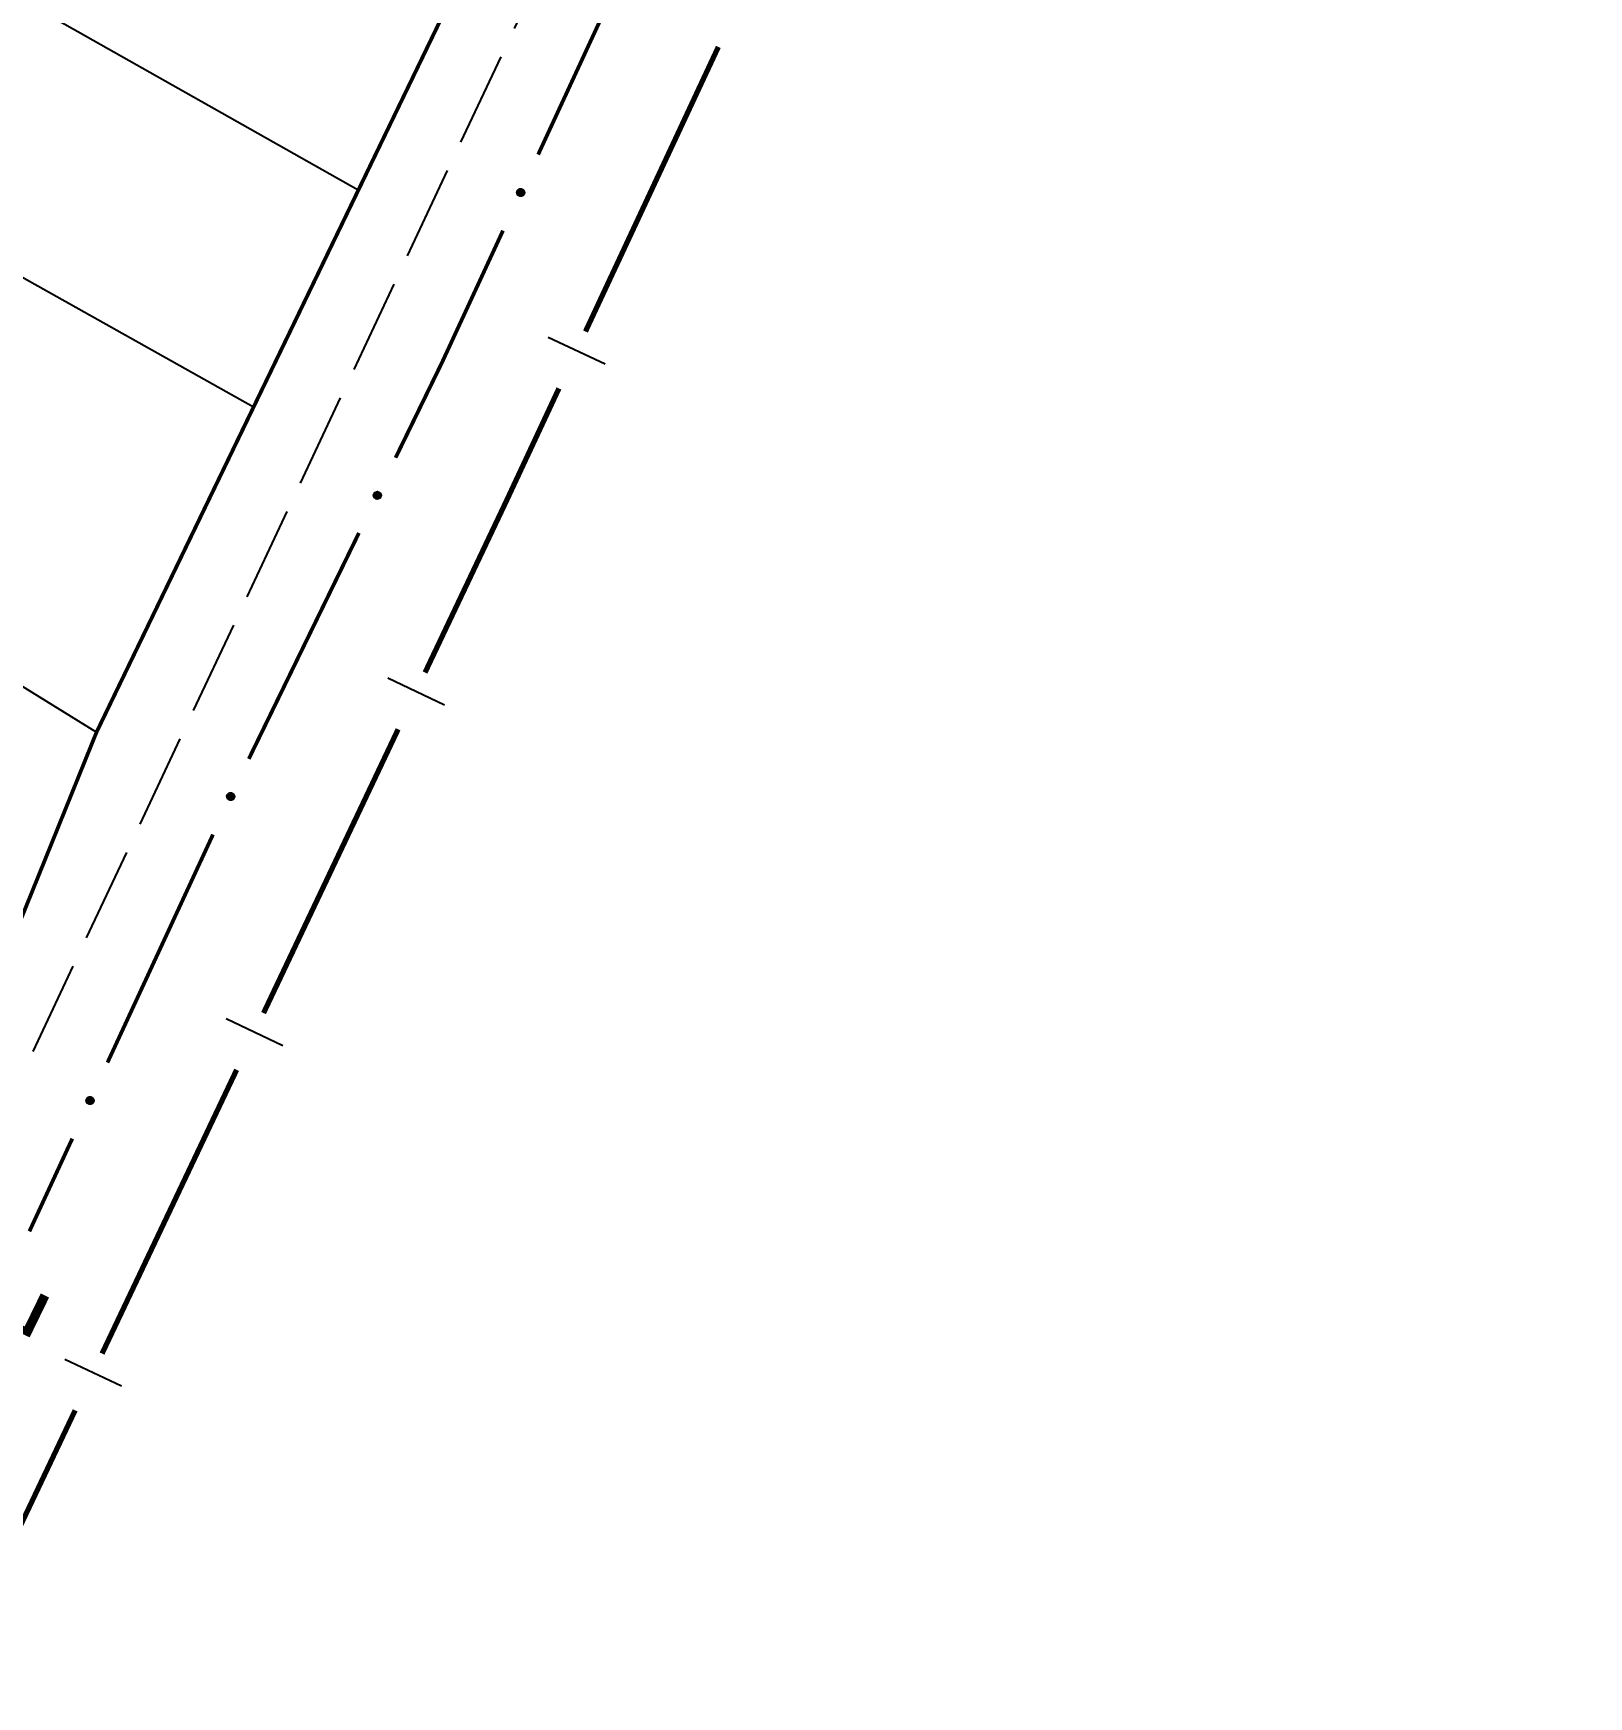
# Model space of a CAD drawing. Extents: x 203555 to 204724, y 4873703 to 4874787.
# Drawn here: x 204446 to 204520.3, y 4873889.9 to 4873969.3 of the extents above; entities that cross this region are included whole.
import ezdxf

# ---------------------------------------------------------------- set-up
doc = ezdxf.new("R2010")
doc.units = 0
doc.header["$LTSCALE"] = 1.5
doc.header["$MEASUREMENT"] = 0
doc.linetypes.add('TRACO_11', pattern=[8, 3, -1, 3, -1])
for name, color, linetype in [('CD_MALHA_LOTES', 7, 'CONTINUOUS'), ('LM-LIM-SETORES-BAIRROS', 250, 'CONTINUOUS'), ('RU-QUADRA', 210, 'CONTINUOUS'), ('SV-EIXO-RUA-PAV', 20, 'CONTINUOUS'), ('SV-RUA-PAVIM', 7, 'CONTINUOUS'), ('SV-TXT-RUA-PAV', 7, 'CONTINUOUS')]:
    doc.layers.add(name, color=color, linetype=linetype)
doc.styles.add('ARIAL', font='ARIAL.SHX')

msp = doc.modelspace()

# ---------------------------------------------------------------- linework, layer by layer
at = {"layer": 'CD_MALHA_LOTES', "linetype": 'Continuous', "flags": 128}
for points in [[(204456.556917, 4873951.435931), (204387.38388, 4873990.251901)], [(204461.563706, 4873961.801184), (204423.561701, 4873983.258392)], [(204466.775497, 4873972.590838), (204461.563706, 4873961.801184)], [(204461.563706, 4873961.801184), (204456.556917, 4873951.435931)], [(204424.042146, 4873951.373035), (204449.058536, 4873935.912487)], [(204449.058536, 4873935.912487), (204456.556917, 4873951.435931)], [(204449.058536, 4873935.912487), (204444.804995, 4873925.386491)]]:
    msp.add_lwpolyline(points, dxfattribs=at)
at = {"layer": 'LM-LIM-SETORES-BAIRROS', "const_width": 0.25}
for points in [[(204478.760066, 4873968.646151), (204472.415005, 4873955.054235)], [(204471.145993, 4873952.335851), (204469.030972, 4873947.805212)], [(204469.030972, 4873947.805212), (204468.612462, 4873946.908711)], [(204468.612462, 4873946.908711), (204464.751278, 4873938.767299)], [(204463.465733, 4873936.056694), (204457.038013, 4873922.503672)], [(204455.752469, 4873919.793068), (204449.324749, 4873906.240045)], [(204448.039205, 4873903.529441), (204441.611485, 4873889.976418)]]:
    msp.add_lwpolyline(points, dxfattribs=at)
at = {"layer": 'LM-LIM-SETORES-BAIRROS'}
for points in [[(204470.632809, 4873954.782613), (204473.351192, 4873953.513601)], [(204462.967461, 4873938.506536), (204465.678065, 4873937.220992)], [(204455.254196, 4873922.242909), (204457.964801, 4873920.957365)], [(204447.540932, 4873905.979282), (204450.251537, 4873904.693738)]]:
    msp.add_lwpolyline(points, dxfattribs=at)
at = {"layer": 'RU-QUADRA', "linetype": 'Continuous', "const_width": 0.18, "flags": 128}
msp.add_lwpolyline([(204466.775497, 4873972.590838), (204461.563706, 4873961.801184), (204456.556917, 4873951.435931), (204449.058536, 4873935.912487), (204444.804995, 4873925.386491), (204441.326919, 4873917.360742), (204415.380122, 4873932.313213), (204412.19323, 4873934.343931), (204403.525234, 4873946.467727), (204396.330002, 4873950.100854), (204388.204469, 4873954.203723), (204374.713571, 4873961.015755), (204367.240977, 4873964.788931), (204359.992666, 4873968.44886), (204367.509602, 4873982.418843)], dxfattribs=at)
at = {"layer": 'SV-EIXO-RUA-PAV', "const_width": 0.18}
for points in [[(204473.474095, 4873970.68616), (204470.153231, 4873963.504222)], [(204468.474447, 4873959.873564), (204465.956271, 4873954.427575)], [(204465.956271, 4873954.427575), (204465.560062, 4873953.570706)], [(204465.560062, 4873953.570706), (204463.344692, 4873949.02594)], [(204461.592013, 4873945.430371), (204456.333977, 4873934.643664)], [(204454.621841, 4873931.028837), (204449.582923, 4873920.138047)], [(204447.903284, 4873916.507783), (204446.223645, 4873912.87752)], [(204446.223645, 4873912.87752), (204445.853098, 4873912.076643)]]:
    msp.add_lwpolyline(points, dxfattribs=at)
at = {"layer": 'SV-EIXO-RUA-PAV'}
for points in [[(204469.474057, 4873961.773106), (204469.491582, 4873961.727445), (204469.497306, 4873961.684618), (204469.491799, 4873961.647524), (204469.478386, 4873961.616014), (204469.461033, 4873961.585324), (204469.436711, 4873961.558241), (204469.403057, 4873961.534162), (204469.357377, 4873961.516261), (204469.313119, 4873961.51328), (204469.276464, 4873961.516733), (204469.242802, 4873961.528828), (204469.213269, 4873961.546185), (204469.185973, 4873961.57238), (204469.161904, 4873961.606723), (204469.145016, 4873961.653092), (204469.139692, 4873961.695117), (204469.14596, 4873961.730856), (204469.158334, 4873961.764621), (204469.176425, 4873961.795741), (204469.200454, 4873961.822189), (204469.235075, 4873961.84636), (204469.281063, 4873961.862422), (204469.322917, 4873961.868211), (204469.358734, 4873961.862446), (204469.391702, 4873961.849516), (204469.422696, 4873961.832485), (204469.450938, 4873961.809169), (204469.474057, 4873961.773106)], [(204462.63026, 4873947.309075), (204462.646847, 4873947.263065), (204462.651694, 4873947.22013), (204462.64543, 4873947.183157), (204462.631375, 4873947.151927), (204462.613398, 4873947.121598), (204462.588527, 4873947.095018), (204462.554388, 4873947.071632), (204462.508351, 4873947.054669), (204462.464042, 4873947.052594), (204462.427465, 4873947.056796), (204462.394057, 4873947.069577), (204462.364886, 4873947.087534), (204462.338131, 4873947.114282), (204462.314769, 4873947.14911), (204462.298833, 4873947.195815), (204462.294369, 4873947.23794), (204462.301367, 4873947.273543), (204462.314428, 4873947.307048), (204462.333153, 4873947.337792), (204462.357717, 4873947.363742), (204462.392826, 4873947.387201), (204462.439132, 4873947.402319), (204462.481096, 4873947.40725), (204462.516788, 4873947.400754), (204462.549484, 4873947.387153), (204462.580123, 4873947.369492), (204462.607883, 4873947.345603), (204462.63026, 4873947.309075)], [(204455.621899, 4873932.928144), (204455.639412, 4873932.882479), (204455.645127, 4873932.839651), (204455.639611, 4873932.802558), (204455.626191, 4873932.771051), (204455.60883, 4873932.740364), (204455.584502, 4873932.713287), (204455.550843, 4873932.689216), (204455.505158, 4873932.671326), (204455.460899, 4873932.668356), (204455.424245, 4873932.671817), (204455.390586, 4873932.68392), (204455.361057, 4873932.701284), (204455.333767, 4873932.727486), (204455.309706, 4873932.761834), (204455.292829, 4873932.808207), (204455.287515, 4873932.850233), (204455.293792, 4873932.885971), (204455.306173, 4873932.919733), (204455.324272, 4873932.950849), (204455.348307, 4873932.977291), (204455.382934, 4873933.001454), (204455.428925, 4873933.017506), (204455.470781, 4873933.023284), (204455.506597, 4873933.017511), (204455.539561, 4873933.004573), (204455.570551, 4873932.987535), (204455.598788, 4873932.964212), (204455.621899, 4873932.928144)], [(204448.903342, 4873918.40709), (204448.920856, 4873918.361425), (204448.92657, 4873918.318597), (204448.921054, 4873918.281504), (204448.907634, 4873918.249998), (204448.890274, 4873918.219311), (204448.865945, 4873918.192234), (204448.832286, 4873918.168163), (204448.786601, 4873918.150273), (204448.742343, 4873918.147302), (204448.705688, 4873918.150764), (204448.672029, 4873918.162867), (204448.642501, 4873918.180231), (204448.61521, 4873918.206432), (204448.59115, 4873918.24078), (204448.574272, 4873918.287154), (204448.568958, 4873918.32918), (204448.575235, 4873918.364918), (204448.587616, 4873918.398679), (204448.605715, 4873918.429796), (204448.62975, 4873918.456237), (204448.664377, 4873918.480401), (204448.710368, 4873918.496452), (204448.752224, 4873918.502231), (204448.78804, 4873918.496457), (204448.821004, 4873918.483519), (204448.851995, 4873918.466481), (204448.880231, 4873918.443159), (204448.903342, 4873918.40709)]]:
    msp.add_lwpolyline(points, close=True, dxfattribs=at)
for points in [[(204469.176425, 4873961.795741), (204469.139692, 4873961.695117)], [(204469.187195, 4873961.804759), (204469.144602, 4873961.680134)], [(204469.200454, 4873961.822189), (204469.145016, 4873961.653092)], [(204469.217613, 4873961.828277), (204469.156294, 4873961.637144)], [(204469.235075, 4873961.84636), (204469.161904, 4873961.606723)], [(204469.257846, 4873961.850264), (204469.174752, 4873961.592529)], [(204469.281063, 4873961.862422), (204469.185973, 4873961.57238)], [(204469.30017, 4873961.863767), (204469.200654, 4873961.564016)], [(204469.322917, 4873961.868211), (204469.213269, 4873961.546185)], [(204469.338671, 4873961.862501), (204469.228847, 4873961.540456)], [(204469.358734, 4873961.862446), (204469.242802, 4873961.528828)], [(204469.373736, 4873961.853804), (204469.257999, 4873961.525473)], [(204469.391702, 4873961.849516), (204469.276464, 4873961.516733)], [(204469.406604, 4873961.837103), (204469.298498, 4873961.518774)], [(204469.422696, 4873961.832485), (204469.313119, 4873961.51328)], [(204469.434703, 4873961.816593), (204469.337572, 4873961.518746)], [(204469.450938, 4873961.809169), (204469.357377, 4873961.516261)], [(204469.460513, 4873961.791129), (204469.379989, 4873961.5292)], [(204469.474057, 4873961.773106), (204469.403057, 4873961.534162)], [(204469.482592, 4873961.747847), (204469.422606, 4873961.553091)], [(204469.491582, 4873961.727445), (204469.436711, 4873961.558241)], [(204469.49495, 4873961.703046), (204469.451692, 4873961.580231)], [(204469.497306, 4873961.684618), (204469.461033, 4873961.585324)], [(204462.333153, 4873947.337792), (204462.294369, 4873947.23794)], [(204462.357717, 4873947.363742), (204462.298833, 4873947.195815)], [(204462.344105, 4873947.346587), (204462.298972, 4873947.222859)], [(204462.374997, 4873947.369479), (204462.309783, 4873947.179639)], [(204462.392826, 4873947.387201), (204462.314769, 4873947.14911)], [(204462.415671, 4873947.390638), (204462.327324, 4873947.134657)], [(204462.439132, 4873947.402319), (204462.338131, 4873947.114282)], [(204462.458262, 4873947.403273), (204462.352638, 4873947.105619)], [(204462.481096, 4873947.40725), (204462.364886, 4873947.087534)], [(204462.49673, 4873947.40122), (204462.380343, 4873947.081488)], [(204462.516788, 4873947.400754), (204462.394057, 4873947.069577)], [(204462.53161, 4873947.391807), (204462.409183, 4873947.065912)], [(204462.549484, 4873947.387153), (204462.427465, 4873947.056796)], [(204462.564129, 4873947.374438), (204462.449536, 4873947.058386)], [(204462.580123, 4873947.369492), (204462.464042, 4873947.052594)], [(204462.591803, 4873947.353358), (204462.488601, 4873947.057559)], [(204462.607883, 4873947.345603), (204462.508351, 4873947.054669)], [(204462.617086, 4873947.327371), (204462.531223, 4873947.067143)], [(204462.63026, 4873947.309075), (204462.554388, 4873947.071632)], [(204462.638276, 4873947.283646), (204462.574319, 4873947.090157)], [(204462.646847, 4873947.263065), (204462.588527, 4873947.095018)], [(204462.649715, 4873947.238602), (204462.603955, 4873947.116698)], [(204462.651694, 4873947.22013), (204462.613398, 4873947.121598)], [(204455.324272, 4873932.950849), (204455.287515, 4873932.850233)], [(204455.335044, 4873932.959864), (204455.292422, 4873932.835249)], [(204455.348307, 4873932.977291), (204455.292829, 4873932.808207)], [(204455.365467, 4873932.983375), (204455.304104, 4873932.792256)], [(204455.382934, 4873933.001454), (204455.309706, 4873932.761834)], [(204455.405706, 4873933.005353), (204455.322551, 4873932.747638)], [(204455.428925, 4873933.017506), (204455.333767, 4873932.727486)], [(204455.448032, 4873933.018846), (204455.348446, 4873932.719118)], [(204455.470781, 4873933.023284), (204455.361057, 4873932.701284)], [(204455.486533, 4873933.017571), (204455.376634, 4873932.695552)], [(204455.506597, 4873933.017511), (204455.390586, 4873932.68392)], [(204455.521597, 4873933.008865), (204455.405782, 4873932.680562)], [(204455.539561, 4873933.004573), (204455.424245, 4873932.671817)], [(204455.55446, 4873932.992157), (204455.446279, 4873932.673853)], [(204455.570551, 4873932.987535), (204455.460899, 4873932.668356)], [(204455.582555, 4873932.97164), (204455.485353, 4873932.673816)], [(204455.598788, 4873932.964212), (204455.505158, 4873932.671326)], [(204455.608358, 4873932.94617), (204455.527773, 4873932.684259)], [(204455.621899, 4873932.928144), (204455.550843, 4873932.689216)], [(204455.630428, 4873932.902882), (204455.570395, 4873932.70814)], [(204455.639412, 4873932.882479), (204455.584502, 4873932.713287)], [(204455.642775, 4873932.858079), (204455.599488, 4873932.735274)], [(204455.645127, 4873932.839651), (204455.60883, 4873932.740364)], [(204448.605715, 4873918.429796), (204448.568958, 4873918.32918)], [(204448.616487, 4873918.438811), (204448.573865, 4873918.314195)], [(204448.62975, 4873918.456237), (204448.574272, 4873918.287154)], [(204448.646911, 4873918.462322), (204448.585547, 4873918.271203)], [(204448.664377, 4873918.480401), (204448.59115, 4873918.24078)], [(204448.687149, 4873918.484299), (204448.603994, 4873918.226584)], [(204448.710368, 4873918.496452), (204448.61521, 4873918.206432)], [(204448.729476, 4873918.497792), (204448.629889, 4873918.198064)], [(204448.752224, 4873918.502231), (204448.642501, 4873918.180231)], [(204448.767977, 4873918.496517), (204448.658077, 4873918.174498)], [(204448.78804, 4873918.496457), (204448.672029, 4873918.162867)], [(204448.80304, 4873918.487812), (204448.687225, 4873918.159508)], [(204448.821004, 4873918.483519), (204448.705688, 4873918.150764)], [(204448.835903, 4873918.471103), (204448.727723, 4873918.152799)], [(204448.851995, 4873918.466481), (204448.742343, 4873918.147302)], [(204448.863998, 4873918.450587), (204448.766796, 4873918.152763)], [(204448.880231, 4873918.443159), (204448.786601, 4873918.150273)], [(204448.889802, 4873918.425117), (204448.809216, 4873918.163206)], [(204448.903342, 4873918.40709), (204448.832286, 4873918.168163)], [(204448.911871, 4873918.381829), (204448.851838, 4873918.187087)], [(204448.920856, 4873918.361425), (204448.865945, 4873918.192234)], [(204448.924218, 4873918.337025), (204448.880931, 4873918.214221)], [(204448.92657, 4873918.318597), (204448.890274, 4873918.219311)]]:
    msp.add_lwpolyline(points, dxfattribs=at)
at = {"layer": 'SV-RUA-PAVIM', "linetype": 'TRACO_11'}
msp.add_polyline3d([(204437.491318, 4873902.588563, 10.44485), (204441.982407, 4873912.07465, 10.84063), (204443.478183, 4873915.240778, 10.84063), (204469.864468, 4873971.32217, 10.84063), (204470.880246, 4873973.488885, 10.84063), (204496.105429, 4874027.295715, 11.236409), (204518.120087, 4874074.987452, 11.236409), (204519.64997, 4874078.301735, 11.236409), (204543.361152, 4874129.668758, 11.409562), (204544.720427, 4874132.61344, 11.409562), (204552.290491, 4874149.012945, 11.409562), (204553.523757, 4874151.684647, 11.409562), (204558.892523, 4874163.18016, 11.409562)], dxfattribs=at)

# ---------------------------------------------------------------- texts
at = {"layer": 'SV-TXT-RUA-PAV', "style": 'ARIAL', "width": 0.7}
msp.add_text('DE', height=4, rotation=64, dxfattribs=at).set_placement((204444.486745, 4873904.186355))

doc.saveas('drawing.dxf')
